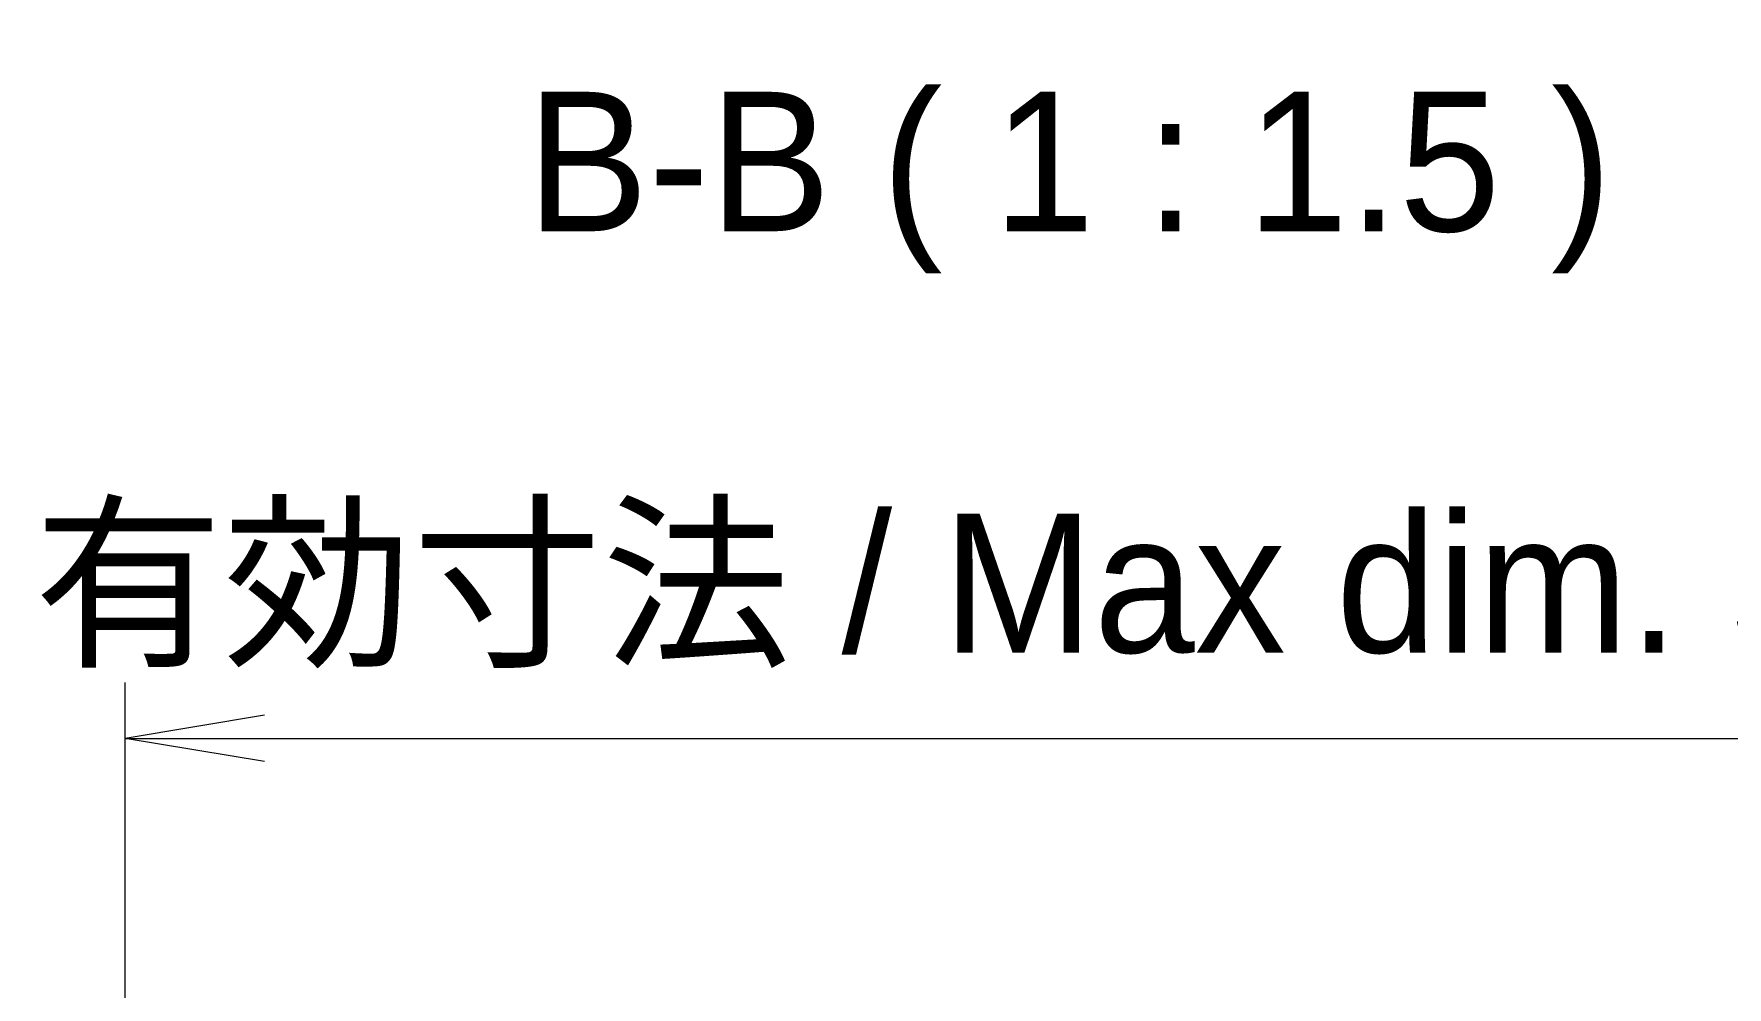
# Model space of a CAD drawing. Header units: millimetres. Extents: x 204 to 2721, y 201 to 622.
# Drawn here: x 735.69 to 781.2, y 295.5 to 321.13 of the extents above; entities that cross this region are included whole.
import ezdxf

# ---------------------------------------------------------------- set-up
doc = ezdxf.new("R2010")
doc.units = ezdxf.units.MM
doc.header["$LTSCALE"] = 1.5
doc.layers.get('Defpoints').update_dxf_attribs({"lineweight": 25})
doc.layers.add('Dimension (ISO)', color=7, linetype='Continuous', lineweight=18)
doc.layers.add('Symbol (ISO)', color=7, linetype='Continuous', lineweight=18)
doc.styles.add('Note Text (TK)', font='MS PGothic.ttf')
doc.dimstyles.new('Default - Method 1b (TK)', dxfattribs={"dimscale": 1.5, "dimtxt": 2.5, "dimasz": 2.5, "dimexe": 1, "dimexo": 1.499999999999999, "dimgap": 1, "dimtad": 1, "dimtoh": 1, "dimdsep": 46, "dimtxsty": 'Note Text (TK)', "dimblk": 'OPEN', "dimcen": 0.09, "dimdle": 5, "dimclrd": 100, "dimclre": 100, "dimclrt": 7, "dimadec": 1, "dimazin": 1, "dimtfac": 1, "dimtmove": 0, "dimatfit": 3, "dimldrblk": 'OPEN', "dimfxl": 1, "dimtolj": 1, "dimlwd": -1, "dimlwe": -1, "dimarcsym": 0})

# ---------------------------------------------------------------- blocks, each defined once
blk = doc.blocks.new('_Open')
at = {"color": 0, "linetype": 'ByBlock', "lineweight": -2}
for p, q in [((-1, 0.1666666666666666), (0, 0)), ((-1, -0.1666666666666666), (0, 0)), ((0, 0), (-1, 0))]:
    blk.add_line(p, q, dxfattribs=at)
blk = doc.blocks.new('*D14')
at = {"layer": 'Defpoints', "color": 0}
for p in [(790.9184756656018, 302.1861657882904), (738.1358180571463, 288.7102923239796), (790.9184756656018, 288.7102923239796)]:
    blk.add_point(p, dxfattribs=at)
at = {"layer": 'Dimension (ISO)', "color": 100}
for p, q in [((738.1358180571463, 290.9602923239796), (738.1358180571463, 303.6861657882905)), ((790.9184756656018, 290.9602923239796), (790.9184756656018, 303.6861657882905)), ((741.8858180571463, 302.1861657882904), (787.1684756656017, 302.1861657882904))]:
    blk.add_line(p, q, dxfattribs=at)
at = {"layer": 'Dimension (ISO)', "color": 100, "xscale": 3.75, "yscale": 3.75, "zscale": 3.75, "rotation": 180}
blk.add_blockref('_Open', (738.1358180571463, 302.1861657882904), dxfattribs=at)
at = {"layer": 'Dimension (ISO)', "color": 100, "xscale": 3.75, "yscale": 3.75, "zscale": 3.75}
blk.add_blockref('_Open', (790.9184756656018, 302.1861657882904), dxfattribs=at)
at = {"layer": 'Dimension (ISO)', "color": 7, "insert": (735.6860928841013, 306.1452339701086), "char_height": 3.75, "attachment_point": 4, "style": 'Note Text (TK)'}
blk.add_mtext('\\A1;\\fMS PGothic|b0|i0;{\\H3.7310;有効寸法 / Max dim. 52.7}', dxfattribs=at)

msp = doc.modelspace()

# ---------------------------------------------------------------- texts
at = {"layer": 'Symbol (ISO)', "color": 7, "insert": (748.9340756571746, 314.6946334992127), "char_height": 3.75, "attachment_point": 7, "style": 'Note Text (TK)'}
msp.add_mtext('B-B ( 1 : 1.5 )', dxfattribs=at)

# ---------------------------------------------------------------- dimensions: what is measured, and where the dimension line sits
at = {"layer": 'Dimension (ISO)', "color": 100}
dim = msp.add_linear_dim(base=(790.9184756656018, 302.1861657882904), p1=(738.1358180571463, 288.7102923239796), p2=(790.9184756656018, 288.7102923239796), angle=180, text='\\fMS PGothic|b0|i0;{\\H3.7310;有効寸法 / Max dim. <>}', dimstyle='Default - Method 1b (TK)', override={"dimgap": 1, "dimtoh": 0, "dimdec": 1, "dimlfac": 0.9984340006320136, "dimtol": 0, "dimlim": 0, "dimtp": 0, "dimtm": 0, "dimtdec": 1, "dimtofl": 0, "dimatfit": 1}, dxfattribs=at)
dim.commit()
dim.dimension.update_dxf_attribs({"geometry": '*D14', "text_midpoint": (764.527146861374, 302.1861657882904), "dimtype": 160})

doc.saveas('drawing.dxf')
